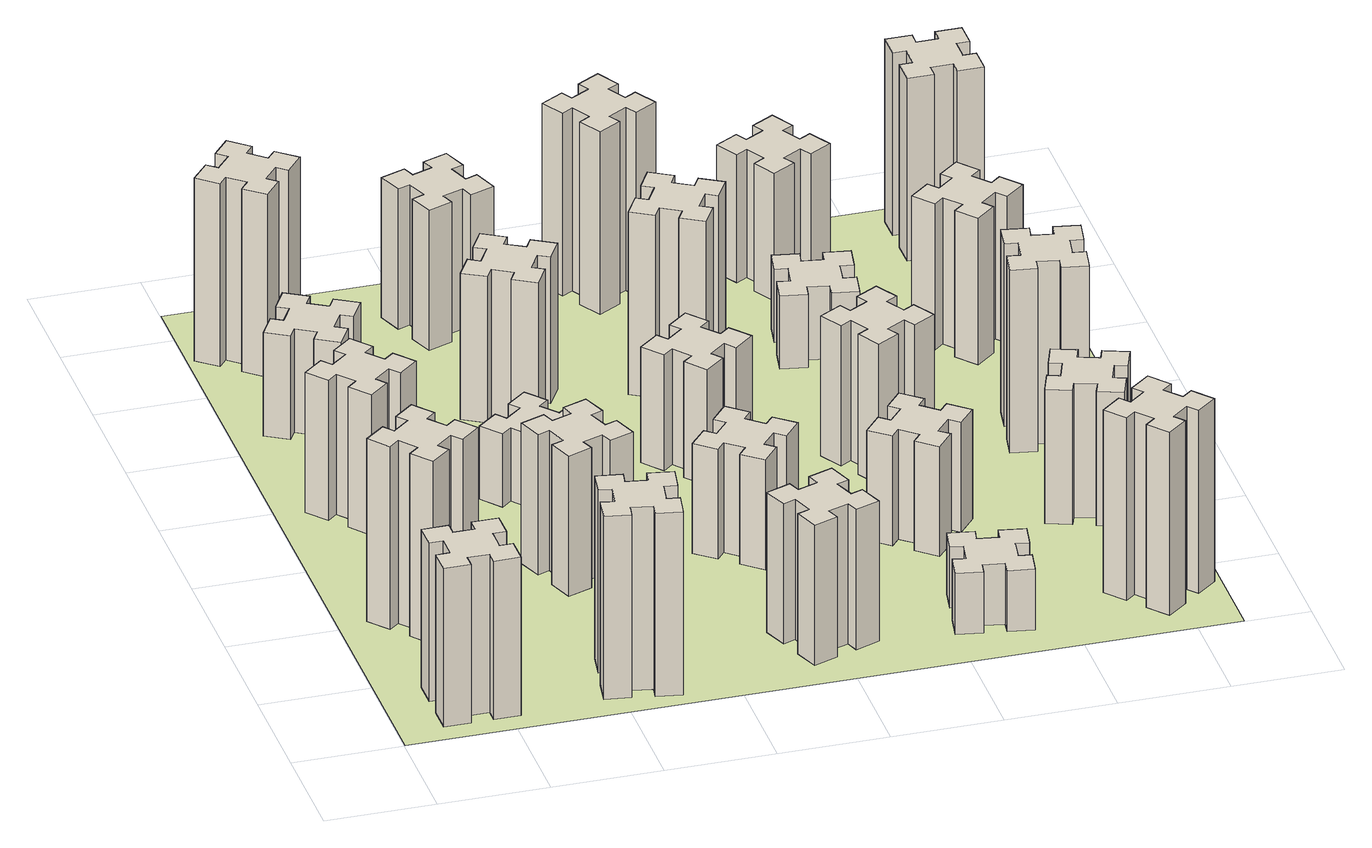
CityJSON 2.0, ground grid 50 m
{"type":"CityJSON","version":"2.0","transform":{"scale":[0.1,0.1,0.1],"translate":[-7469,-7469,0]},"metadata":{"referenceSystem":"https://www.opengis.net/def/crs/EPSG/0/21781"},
"CityObjects":{
"building1":{"type":"Building","attributes":{"class":"1000","function":"1000","usage":"1000","yearOfConstruction":2016,"roofType":"1000","measuredHeight":78,"storeysAboveGround":30,"storeysBelowGround":0},"geometry":[{"type":"Solid","lod":"1","boundaries":[[[[0,1,2,3,4,5,6,7,8,9,10,11,12,13,14,15,16,17,18,19]],[[17,16,20,21]],[[16,15,22,20]],[[15,14,23,22]],[[14,13,24,23]],[[13,12,25,24]],[[12,11,26,25]],[[11,10,27,26]],[[10,9,28,27]],[[9,8,29,28]],[[8,7,30,29]],[[7,6,31,30]],[[6,5,32,31]],[[5,4,33,32]],[[4,3,34,33]],[[3,2,35,34]],[[2,1,36,35]],[[1,0,37,36]],[[0,19,38,37]],[[19,18,39,38]],[[18,17,21,39]],[[24,25,26,27,28,29,30,31,32,33,34,35,36,37,38,39,21,20,22,23]]]]}]},
"building2":{"type":"Building","attributes":{"class":"1000","function":"1000","usage":"1000","yearOfConstruction":2016,"roofType":"1000","measuredHeight":90,"storeysAboveGround":30,"storeysBelowGround":0},"geometry":[{"type":"Solid","lod":"1","boundaries":[[[[40,41,42,43,44,45,46,47,48,49,50,51,52,53,54,55,56,57,58,59]],[[57,56,60,61]],[[56,55,62,60]],[[55,54,63,62]],[[54,53,64,63]],[[53,52,65,64]],[[52,51,66,65]],[[51,50,67,66]],[[50,49,68,67]],[[49,48,69,68]],[[48,47,70,69]],[[47,46,71,70]],[[46,45,72,71]],[[45,44,73,72]],[[44,43,74,73]],[[43,42,75,74]],[[42,41,76,75]],[[41,40,77,76]],[[40,59,78,77]],[[59,58,79,78]],[[58,57,61,79]],[[64,65,66,67,68,69,70,71,72,73,74,75,76,77,78,79,61,60,62,63]]]]}]},
"building3":{"type":"Building","attributes":{"class":"1000","function":"1000","usage":"1000","yearOfConstruction":2016,"roofType":"1000","measuredHeight":69,"storeysAboveGround":30,"storeysBelowGround":0},"geometry":[{"type":"Solid","lod":"1","boundaries":[[[[80,81,82,83,84,85,86,87,88,89,90,91,92,93,94,95,96,97,98,99]],[[97,96,100,101]],[[96,95,102,100]],[[95,94,103,102]],[[94,93,104,103]],[[93,92,105,104]],[[92,91,106,105]],[[91,90,107,106]],[[90,89,108,107]],[[89,88,109,108]],[[88,87,110,109]],[[87,86,111,110]],[[86,85,112,111]],[[85,84,113,112]],[[84,83,114,113]],[[83,82,115,114]],[[82,81,116,115]],[[81,80,117,116]],[[80,99,118,117]],[[99,98,119,118]],[[98,97,101,119]],[[104,105,106,107,108,109,110,111,112,113,114,115,116,117,118,119,101,100,102,103]]]]}]},
"building4":{"type":"Building","attributes":{"class":"1000","function":"1000","usage":"1000","yearOfConstruction":2016,"roofType":"1000","measuredHeight":51,"storeysAboveGround":30,"storeysBelowGround":0},"geometry":[{"type":"Solid","lod":"1","boundaries":[[[[120,121,122,123,124,125,126,127,128,129,130,131,132,133,134,135,136,137,138,139]],[[137,136,140,141]],[[136,135,142,140]],[[135,134,143,142]],[[134,133,144,143]],[[133,132,145,144]],[[132,131,146,145]],[[131,130,147,146]],[[130,129,148,147]],[[129,128,149,148]],[[128,127,150,149]],[[127,126,151,150]],[[126,125,152,151]],[[125,124,153,152]],[[124,123,154,153]],[[123,122,155,154]],[[122,121,156,155]],[[121,120,157,156]],[[120,139,158,157]],[[139,138,159,158]],[[138,137,141,159]],[[144,145,146,147,148,149,150,151,152,153,154,155,156,157,158,159,141,140,142,143]]]]}]},
"building5":{"type":"Building","attributes":{"class":"1000","function":"1000","usage":"1000","yearOfConstruction":2016,"roofType":"1000","measuredHeight":90,"storeysAboveGround":30,"storeysBelowGround":0},"geometry":[{"type":"Solid","lod":"1","boundaries":[[[[160,161,162,163,164,165,166,167,168,169,170,171,172,173,174,175,176,177,178,179]],[[177,176,180,181]],[[176,175,182,180]],[[175,174,183,182]],[[174,173,184,183]],[[173,172,185,184]],[[172,171,186,185]],[[171,170,187,186]],[[170,169,188,187]],[[169,168,189,188]],[[168,167,190,189]],[[167,166,191,190]],[[166,165,192,191]],[[165,164,193,192]],[[164,163,194,193]],[[163,162,195,194]],[[162,161,196,195]],[[161,160,197,196]],[[160,179,198,197]],[[179,178,199,198]],[[178,177,181,199]],[[184,185,186,187,188,189,190,191,192,193,194,195,196,197,198,199,181,180,182,183]]]]}]},
"building6":{"type":"Building","attributes":{"class":"1000","function":"1000","usage":"1000","yearOfConstruction":2016,"roofType":"1000","measuredHeight":90,"storeysAboveGround":30,"storeysBelowGround":0},"geometry":[{"type":"Solid","lod":"1","boundaries":[[[[200,201,202,203,204,205,206,207,208,209,210,211,212,213,214,215,216,217,218,219]],[[217,216,220,221]],[[216,215,222,220]],[[215,214,223,222]],[[214,213,224,223]],[[213,212,225,224]],[[212,211,226,225]],[[211,210,227,226]],[[210,209,228,227]],[[209,208,229,228]],[[208,207,230,229]],[[207,206,231,230]],[[206,205,232,231]],[[205,204,233,232]],[[204,203,234,233]],[[203,202,235,234]],[[202,201,236,235]],[[201,200,237,236]],[[200,219,238,237]],[[219,218,239,238]],[[218,217,221,239]],[[224,225,226,227,228,229,230,231,232,233,234,235,236,237,238,239,221,220,222,223]]]]}]},
"building7":{"type":"Building","attributes":{"class":"1000","function":"1000","usage":"1000","yearOfConstruction":2016,"roofType":"1000","measuredHeight":69,"storeysAboveGround":30,"storeysBelowGround":0},"geometry":[{"type":"Solid","lod":"1","boundaries":[[[[240,241,242,243,244,245,246,247,248,249,250,251,252,253,254,255,256,257,258,259]],[[257,256,260,261]],[[256,255,262,260]],[[255,254,263,262]],[[254,253,264,263]],[[253,252,265,264]],[[252,251,266,265]],[[251,250,267,266]],[[250,249,268,267]],[[249,248,269,268]],[[248,247,270,269]],[[247,246,271,270]],[[246,245,272,271]],[[245,244,273,272]],[[244,243,274,273]],[[243,242,275,274]],[[242,241,276,275]],[[241,240,277,276]],[[240,259,278,277]],[[259,258,279,278]],[[258,257,261,279]],[[264,265,266,267,268,269,270,271,272,273,274,275,276,277,278,279,261,260,262,263]]]]}]},
"building8":{"type":"Building","attributes":{"class":"1000","function":"1000","usage":"1000","yearOfConstruction":2016,"roofType":"1000","measuredHeight":36,"storeysAboveGround":30,"storeysBelowGround":0},"geometry":[{"type":"Solid","lod":"1","boundaries":[[[[280,281,282,283,284,285,286,287,288,289,290,291,292,293,294,295,296,297,298,299]],[[297,296,300,301]],[[296,295,302,300]],[[295,294,303,302]],[[294,293,304,303]],[[293,292,305,304]],[[292,291,306,305]],[[291,290,307,306]],[[290,289,308,307]],[[289,288,309,308]],[[288,287,310,309]],[[287,286,311,310]],[[286,285,312,311]],[[285,284,313,312]],[[284,283,314,313]],[[283,282,315,314]],[[282,281,316,315]],[[281,280,317,316]],[[280,299,318,317]],[[299,298,319,318]],[[298,297,301,319]],[[304,305,306,307,308,309,310,311,312,313,314,315,316,317,318,319,301,300,302,303]]]]}]},
"building9":{"type":"Building","attributes":{"class":"1000","function":"1000","usage":"1000","yearOfConstruction":2016,"roofType":"1000","measuredHeight":72,"storeysAboveGround":30,"storeysBelowGround":0},"geometry":[{"type":"Solid","lod":"1","boundaries":[[[[320,321,322,323,324,325,326,327,328,329,330,331,332,333,334,335,336,337,338,339]],[[337,336,340,341]],[[336,335,342,340]],[[335,334,343,342]],[[334,333,344,343]],[[333,332,345,344]],[[332,331,346,345]],[[331,330,347,346]],[[330,329,348,347]],[[329,328,349,348]],[[328,327,350,349]],[[327,326,351,350]],[[326,325,352,351]],[[325,324,353,352]],[[324,323,354,353]],[[323,322,355,354]],[[322,321,356,355]],[[321,320,357,356]],[[320,339,358,357]],[[339,338,359,358]],[[338,337,341,359]],[[344,345,346,347,348,349,350,351,352,353,354,355,356,357,358,359,341,340,342,343]]]]}]},
"building10":{"type":"Building","attributes":{"class":"1000","function":"1000","usage":"1000","yearOfConstruction":2016,"roofType":"1000","measuredHeight":69,"storeysAboveGround":30,"storeysBelowGround":0},"geometry":[{"type":"Solid","lod":"1","boundaries":[[[[360,361,362,363,364,365,366,367,368,369,370,371,372,373,374,375,376,377,378,379]],[[377,376,380,381]],[[376,375,382,380]],[[375,374,383,382]],[[374,373,384,383]],[[373,372,385,384]],[[372,371,386,385]],[[371,370,387,386]],[[370,369,388,387]],[[369,368,389,388]],[[368,367,390,389]],[[367,366,391,390]],[[366,365,392,391]],[[365,364,393,392]],[[364,363,394,393]],[[363,362,395,394]],[[362,361,396,395]],[[361,360,397,396]],[[360,379,398,397]],[[379,378,399,398]],[[378,377,381,399]],[[384,385,386,387,388,389,390,391,392,393,394,395,396,397,398,399,381,380,382,383]]]]}]},
"building11":{"type":"Building","attributes":{"class":"1000","function":"1000","usage":"1000","yearOfConstruction":2016,"roofType":"1000","measuredHeight":69,"storeysAboveGround":30,"storeysBelowGround":0},"geometry":[{"type":"Solid","lod":"1","boundaries":[[[[400,401,402,403,404,405,406,407,408,409,410,411,412,413,414,415,416,417,418,419]],[[417,416,420,421]],[[416,415,422,420]],[[415,414,423,422]],[[414,413,424,423]],[[413,412,425,424]],[[412,411,426,425]],[[411,410,427,426]],[[410,409,428,427]],[[409,408,429,428]],[[408,407,430,429]],[[407,406,431,430]],[[406,405,432,431]],[[405,404,433,432]],[[404,403,434,433]],[[403,402,435,434]],[[402,401,436,435]],[[401,400,437,436]],[[400,419,438,437]],[[419,418,439,438]],[[418,417,421,439]],[[424,425,426,427,428,429,430,431,432,433,434,435,436,437,438,439,421,420,422,423]]]]}]},
"building12":{"type":"Building","attributes":{"class":"1000","function":"1000","usage":"1000","yearOfConstruction":2016,"roofType":"1000","measuredHeight":54,"storeysAboveGround":30,"storeysBelowGround":0},"geometry":[{"type":"Solid","lod":"1","boundaries":[[[[440,441,442,443,444,445,446,447,448,449,450,451,452,453,454,455,456,457,458,459]],[[457,456,460,461]],[[456,455,462,460]],[[455,454,463,462]],[[454,453,464,463]],[[453,452,465,464]],[[452,451,466,465]],[[451,450,467,466]],[[450,449,468,467]],[[449,448,469,468]],[[448,447,470,469]],[[447,446,471,470]],[[446,445,472,471]],[[445,444,473,472]],[[444,443,474,473]],[[443,442,475,474]],[[442,441,476,475]],[[441,440,477,476]],[[440,459,478,477]],[[459,458,479,478]],[[458,457,461,479]],[[464,465,466,467,468,469,470,471,472,473,474,475,476,477,478,479,461,460,462,463]]]]}]},
"building13":{"type":"Building","attributes":{"class":"1000","function":"1000","usage":"1000","yearOfConstruction":2016,"roofType":"1000","measuredHeight":57,"storeysAboveGround":30,"storeysBelowGround":0},"geometry":[{"type":"Solid","lod":"1","boundaries":[[[[480,481,482,483,484,485,486,487,488,489,490,491,492,493,494,495,496,497,498,499]],[[497,496,500,501]],[[496,495,502,500]],[[495,494,503,502]],[[494,493,504,503]],[[493,492,505,504]],[[492,491,506,505]],[[491,490,507,506]],[[490,489,508,507]],[[489,488,509,508]],[[488,487,510,509]],[[487,486,511,510]],[[486,485,512,511]],[[485,484,513,512]],[[484,483,514,513]],[[483,482,515,514]],[[482,481,516,515]],[[481,480,517,516]],[[480,499,518,517]],[[499,498,519,518]],[[498,497,501,519]],[[504,505,506,507,508,509,510,511,512,513,514,515,516,517,518,519,501,500,502,503]]]]}]},
"building14":{"type":"Building","attributes":{"class":"1000","function":"1000","usage":"1000","yearOfConstruction":2016,"roofType":"1000","measuredHeight":90,"storeysAboveGround":30,"storeysBelowGround":0},"geometry":[{"type":"Solid","lod":"1","boundaries":[[[[520,521,522,523,524,525,526,527,528,529,530,531,532,533,534,535,536,537,538,539]],[[537,536,540,541]],[[536,535,542,540]],[[535,534,543,542]],[[534,533,544,543]],[[533,532,545,544]],[[532,531,546,545]],[[531,530,547,546]],[[530,529,548,547]],[[529,528,549,548]],[[528,527,550,549]],[[527,526,551,550]],[[526,525,552,551]],[[525,524,553,552]],[[524,523,554,553]],[[523,522,555,554]],[[522,521,556,555]],[[521,520,557,556]],[[520,539,558,557]],[[539,538,559,558]],[[538,537,541,559]],[[544,545,546,547,548,549,550,551,552,553,554,555,556,557,558,559,541,540,542,543]]]]}]},
"building15":{"type":"Building","attributes":{"class":"1000","function":"1000","usage":"1000","yearOfConstruction":2016,"roofType":"1000","measuredHeight":30,"storeysAboveGround":30,"storeysBelowGround":0},"geometry":[{"type":"Solid","lod":"1","boundaries":[[[[560,561,562,563,564,565,566,567,568,569,570,571,572,573,574,575,576,577,578,579]],[[577,576,580,581]],[[576,575,582,580]],[[575,574,583,582]],[[574,573,584,583]],[[573,572,585,584]],[[572,571,586,585]],[[571,570,587,586]],[[570,569,588,587]],[[569,568,589,588]],[[568,567,590,589]],[[567,566,591,590]],[[566,565,592,591]],[[565,564,593,592]],[[564,563,594,593]],[[563,562,595,594]],[[562,561,596,595]],[[561,560,597,596]],[[560,579,598,597]],[[579,578,599,598]],[[578,577,581,599]],[[584,585,586,587,588,589,590,591,592,593,594,595,596,597,598,599,581,580,582,583]]]]}]},
"building16":{"type":"Building","attributes":{"class":"1000","function":"1000","usage":"1000","yearOfConstruction":2016,"roofType":"1000","measuredHeight":90,"storeysAboveGround":30,"storeysBelowGround":0},"geometry":[{"type":"Solid","lod":"1","boundaries":[[[[600,601,602,603,604,605,606,607,608,609,610,611,612,613,614,615,616,617,618,619]],[[617,616,620,621]],[[616,615,622,620]],[[615,614,623,622]],[[614,613,624,623]],[[613,612,625,624]],[[612,611,626,625]],[[611,610,627,626]],[[610,609,628,627]],[[609,608,629,628]],[[608,607,630,629]],[[607,606,631,630]],[[606,605,632,631]],[[605,604,633,632]],[[604,603,634,633]],[[603,602,635,634]],[[602,601,636,635]],[[601,600,637,636]],[[600,619,638,637]],[[619,618,639,638]],[[618,617,621,639]],[[624,625,626,627,628,629,630,631,632,633,634,635,636,637,638,639,621,620,622,623]]]]}]},
"building17":{"type":"Building","attributes":{"class":"1000","function":"1000","usage":"1000","yearOfConstruction":2016,"roofType":"1000","measuredHeight":54,"storeysAboveGround":30,"storeysBelowGround":0},"geometry":[{"type":"Solid","lod":"1","boundaries":[[[[640,641,642,643,644,645,646,647,648,649,650,651,652,653,654,655,656,657,658,659]],[[657,656,660,661]],[[656,655,662,660]],[[655,654,663,662]],[[654,653,664,663]],[[653,652,665,664]],[[652,651,666,665]],[[651,650,667,666]],[[650,649,668,667]],[[649,648,669,668]],[[648,647,670,669]],[[647,646,671,670]],[[646,645,672,671]],[[645,644,673,672]],[[644,643,674,673]],[[643,642,675,674]],[[642,641,676,675]],[[641,640,677,676]],[[640,659,678,677]],[[659,658,679,678]],[[658,657,661,679]],[[664,665,666,667,668,669,670,671,672,673,674,675,676,677,678,679,661,660,662,663]]]]}]},
"building18":{"type":"Building","attributes":{"class":"1000","function":"1000","usage":"1000","yearOfConstruction":2016,"roofType":"1000","measuredHeight":69,"storeysAboveGround":30,"storeysBelowGround":0},"geometry":[{"type":"Solid","lod":"1","boundaries":[[[[680,681,682,683,684,685,686,687,688,689,690,691,692,693,694,695,696,697,698,699]],[[697,696,700,701]],[[696,695,702,700]],[[695,694,703,702]],[[694,693,704,703]],[[693,692,705,704]],[[692,691,706,705]],[[691,690,707,706]],[[690,689,708,707]],[[689,688,709,708]],[[688,687,710,709]],[[687,686,711,710]],[[686,685,712,711]],[[685,684,713,712]],[[684,683,714,713]],[[683,682,715,714]],[[682,681,716,715]],[[681,680,717,716]],[[680,699,718,717]],[[699,698,719,718]],[[698,697,701,719]],[[704,705,706,707,708,709,710,711,712,713,714,715,716,717,718,719,701,700,702,703]]]]}]},
"building19":{"type":"Building","attributes":{"class":"1000","function":"1000","usage":"1000","yearOfConstruction":2016,"roofType":"1000","measuredHeight":36,"storeysAboveGround":30,"storeysBelowGround":0},"geometry":[{"type":"Solid","lod":"1","boundaries":[[[[720,721,722,723,724,725,726,727,728,729,730,731,732,733,734,735,736,737,738,739]],[[737,736,740,741]],[[736,735,742,740]],[[735,734,743,742]],[[734,733,744,743]],[[733,732,745,744]],[[732,731,746,745]],[[731,730,747,746]],[[730,729,748,747]],[[729,728,749,748]],[[728,727,750,749]],[[727,726,751,750]],[[726,725,752,751]],[[725,724,753,752]],[[724,723,754,753]],[[723,722,755,754]],[[722,721,756,755]],[[721,720,757,756]],[[720,739,758,757]],[[739,738,759,758]],[[738,737,741,759]],[[744,745,746,747,748,749,750,751,752,753,754,755,756,757,758,759,741,740,742,743]]]]}]},
"building20":{"type":"Building","attributes":{"class":"1000","function":"1000","usage":"1000","yearOfConstruction":2016,"roofType":"1000","measuredHeight":90,"storeysAboveGround":30,"storeysBelowGround":0},"geometry":[{"type":"Solid","lod":"1","boundaries":[[[[760,761,762,763,764,765,766,767,768,769,770,771,772,773,774,775,776,777,778,779]],[[777,776,780,781]],[[776,775,782,780]],[[775,774,783,782]],[[774,773,784,783]],[[773,772,785,784]],[[772,771,786,785]],[[771,770,787,786]],[[770,769,788,787]],[[769,768,789,788]],[[768,767,790,789]],[[767,766,791,790]],[[766,765,792,791]],[[765,764,793,792]],[[764,763,794,793]],[[763,762,795,794]],[[762,761,796,795]],[[761,760,797,796]],[[760,779,798,797]],[[779,778,799,798]],[[778,777,781,799]],[[784,785,786,787,788,789,790,791,792,793,794,795,796,797,798,799,781,780,782,783]]]]}]},
"building21":{"type":"Building","attributes":{"class":"1000","function":"1000","usage":"1000","yearOfConstruction":2016,"roofType":"1000","measuredHeight":63,"storeysAboveGround":30,"storeysBelowGround":0},"geometry":[{"type":"Solid","lod":"1","boundaries":[[[[800,801,802,803,804,805,806,807,808,809,810,811,812,813,814,815,816,817,818,819]],[[817,816,820,821]],[[816,815,822,820]],[[815,814,823,822]],[[814,813,824,823]],[[813,812,825,824]],[[812,811,826,825]],[[811,810,827,826]],[[810,809,828,827]],[[809,808,829,828]],[[808,807,830,829]],[[807,806,831,830]],[[806,805,832,831]],[[805,804,833,832]],[[804,803,834,833]],[[803,802,835,834]],[[802,801,836,835]],[[801,800,837,836]],[[800,819,838,837]],[[819,818,839,838]],[[818,817,821,839]],[[824,825,826,827,828,829,830,831,832,833,834,835,836,837,838,839,821,820,822,823]]]]}]},
"building22":{"type":"Building","attributes":{"class":"1000","function":"1000","usage":"1000","yearOfConstruction":2016,"roofType":"1000","measuredHeight":66,"storeysAboveGround":30,"storeysBelowGround":0},"geometry":[{"type":"Solid","lod":"1","boundaries":[[[[840,841,842,843,844,845,846,847,848,849,850,851,852,853,854,855,856,857,858,859]],[[857,856,860,861]],[[856,855,862,860]],[[855,854,863,862]],[[854,853,864,863]],[[853,852,865,864]],[[852,851,866,865]],[[851,850,867,866]],[[850,849,868,867]],[[849,848,869,868]],[[848,847,870,869]],[[847,846,871,870]],[[846,845,872,871]],[[845,844,873,872]],[[844,843,874,873]],[[843,842,875,874]],[[842,841,876,875]],[[841,840,877,876]],[[840,859,878,877]],[[859,858,879,878]],[[858,857,861,879]],[[864,865,866,867,868,869,870,871,872,873,874,875,876,877,878,879,861,860,862,863]]]]}]},
"building23":{"type":"Building","attributes":{"class":"1000","function":"1000","usage":"1000","yearOfConstruction":2016,"roofType":"1000","measuredHeight":90,"storeysAboveGround":30,"storeysBelowGround":0},"geometry":[{"type":"Solid","lod":"1","boundaries":[[[[880,881,882,883,884,885,886,887,888,889,890,891,892,893,894,895,896,897,898,899]],[[897,896,900,901]],[[896,895,902,900]],[[895,894,903,902]],[[894,893,904,903]],[[893,892,905,904]],[[892,891,906,905]],[[891,890,907,906]],[[890,889,908,907]],[[889,888,909,908]],[[888,887,910,909]],[[887,886,911,910]],[[886,885,912,911]],[[885,884,913,912]],[[884,883,914,913]],[[883,882,915,914]],[[882,881,916,915]],[[881,880,917,916]],[[880,899,918,917]],[[899,898,919,918]],[[898,897,901,919]],[[904,905,906,907,908,909,910,911,912,913,914,915,916,917,918,919,901,900,902,903]]]]}]},
"building24":{"type":"Building","attributes":{"class":"1000","function":"1000","usage":"1000","yearOfConstruction":2016,"roofType":"1000","measuredHeight":72,"storeysAboveGround":30,"storeysBelowGround":0},"geometry":[{"type":"Solid","lod":"1","boundaries":[[[[920,921,922,923,924,925,926,927,928,929,930,931,932,933,934,935,936,937,938,939]],[[937,936,940,941]],[[936,935,942,940]],[[935,934,943,942]],[[934,933,944,943]],[[933,932,945,944]],[[932,931,946,945]],[[931,930,947,946]],[[930,929,948,947]],[[929,928,949,948]],[[928,927,950,949]],[[927,926,951,950]],[[926,925,952,951]],[[925,924,953,952]],[[924,923,954,953]],[[923,922,955,954]],[[922,921,956,955]],[[921,920,957,956]],[[920,939,958,957]],[[939,938,959,958]],[[938,937,941,959]],[[944,945,946,947,948,949,950,951,952,953,954,955,956,957,958,959,941,940,942,943]]]]}]},
"building25":{"type":"Building","attributes":{"class":"1000","function":"1000","usage":"1000","yearOfConstruction":2016,"roofType":"1000","measuredHeight":90,"storeysAboveGround":30,"storeysBelowGround":0},"geometry":[{"type":"Solid","lod":"1","boundaries":[[[[960,961,962,963,964,965,966,967,968,969,970,971,972,973,974,975,976,977,978,979]],[[977,976,980,981]],[[976,975,982,980]],[[975,974,983,982]],[[974,973,984,983]],[[973,972,985,984]],[[972,971,986,985]],[[971,970,987,986]],[[970,969,988,987]],[[969,968,989,988]],[[968,967,990,989]],[[967,966,991,990]],[[966,965,992,991]],[[965,964,993,992]],[[964,963,994,993]],[[963,962,995,994]],[[962,961,996,995]],[[961,960,997,996]],[[960,979,998,997]],[[979,978,999,998]],[[978,977,981,999]],[[984,985,986,987,988,989,990,991,992,993,994,995,996,997,998,999,981,980,982,983]]]]}]},
"landuse1":{"type":"LandUse","attributes":{"name":"plot1","function":"1010"},"geometry":[{"type":"MultiSurface","lod":"1","boundaries":[[[1000,1001,1002,1003]]]}]}
},
"vertices":[
[265,325,0],[265,225,0],[205,225,0],[205,105,0],[325,105,0],[325,165,0],[425,165,0],[425,105,0],[545,105,0],[545,225,0],[485,225,0],[485,325,0],[545,325,0],[545,445,0],[425,445,0],[425,385,0],[325,385,0],[325,445,0],[205,445,0],[205,325,0],[325,385,780],[325,445,780],[425,385,780],[425,445,780],[545,445,780],[545,325,780],[485,325,780],[485,225,780],[545,225,780],[545,105,780],[425,105,780],[425,165,780],[325,165,780],[325,105,780],[205,105,780],[205,225,780],[265,225,780],[265,325,780],[205,325,780],[205,445,780],
[492,1048,0],[427,1124,0],[473,1163,0],[396,1255,0],[304,1178,0],[343,1132,0],[266,1067,0],[228,1113,0],[136,1036,0],[213,944,0],[259,983,0],[323,906,0],[277,868,0],[354,776,0],[446,853,0],[408,899,0],[484,963,0],[523,917,0],[615,994,0],[538,1086,0],[484,963,900],[523,917,900],[408,899,900],[446,853,900],[354,776,900],[277,868,900],[323,906,900],[259,983,900],[213,944,900],[136,1036,900],[228,1113,900],[266,1067,900],[343,1132,900],[304,1178,900],[396,1255,900],[473,1163,900],[427,1124,900],[492,1048,900],[538,1086,900],[615,994,900],
[492,1988,0],[427,2064,0],[473,2103,0],[396,2195,0],[304,2118,0],[343,2072,0],[266,2007,0],[228,2053,0],[136,1976,0],[213,1884,0],[259,1923,0],[323,1846,0],[277,1808,0],[354,1716,0],[446,1793,0],[408,1839,0],[484,1903,0],[523,1857,0],[615,1934,0],[538,2026,0],[484,1903,690],[523,1857,690],[408,1839,690],[446,1793,690],[354,1716,690],[277,1808,690],[323,1846,690],[259,1923,690],[213,1884,690],[136,1976,690],[228,2053,690],[266,2007,690],[343,2072,690],[304,2118,690],[396,2195,690],[473,2103,690],[427,2064,690],[492,1988,690],[538,2026,690],[615,1934,690],
[446,2597,0],[496,2684,0],[548,2654,0],[608,2758,0],[504,2818,0],[474,2766,0],[387,2816,0],[417,2868,0],[313,2928,0],[253,2824,0],[305,2794,0],[255,2707,0],[203,2737,0],[143,2633,0],[247,2573,0],[277,2625,0],[364,2575,0],[334,2523,0],[438,2463,0],[498,2567,0],[364,2575,510],[334,2523,510],[277,2625,510],[247,2573,510],[143,2633,510],[203,2737,510],[255,2707,510],[305,2794,510],[253,2824,510],[313,2928,510],[417,2868,510],[387,2816,510],[474,2766,510],[504,2818,510],[608,2758,510],[548,2654,510],[496,2684,510],[446,2597,510],[498,2567,510],[438,2463,510],
[1016,344,0],[998,245,0],[939,256,0],[918,137,0],[1037,117,0],[1047,176,0],[1145,158,0],[1135,99,0],[1253,78,0],[1274,197,0],[1215,207,0],[1232,305,0],[1291,295,0],[1312,413,0],[1194,434,0],[1184,375,0],[1085,392,0],[1096,451,0],[977,472,0],[957,354,0],[1085,392,900],[1096,451,900],[1184,375,900],[1194,434,900],[1312,413,900],[1291,295,900],[1232,305,900],[1215,207,900],[1274,197,900],[1253,78,900],[1135,99,900],[1145,158,900],[1047,176,900],[1037,117,900],[918,137,900],[939,256,900],[998,245,900],[1016,344,900],[957,354,900],[977,472,900],
[384,3387,0],[308,3452,0],[346,3498,0],[254,3575,0],[177,3483,0],[223,3444,0],[159,3368,0],[113,3406,0],[36,3314,0],[128,3237,0],[166,3283,0],[243,3219,0],[204,3173,0],[296,3096,0],[373,3188,0],[327,3226,0],[392,3303,0],[438,3264,0],[515,3356,0],[423,3433,0],[392,3303,900],[438,3264,900],[327,3226,900],[373,3188,900],[296,3096,900],[204,3173,900],[243,3219,900],[166,3283,900],[128,3237,900],[36,3314,900],[113,3406,900],[159,3368,900],[223,3444,900],[177,3483,900],[254,3575,900],[346,3498,900],[308,3452,900],[384,3387,900],[423,3433,900],[515,3356,900],
[1236,1206,0],[1202,1300,0],[1258,1320,0],[1217,1433,0],[1104,1392,0],[1125,1336,0],[1031,1302,0],[1010,1358,0],[897,1317,0],[939,1204,0],[995,1225,0],[1029,1131,0],[973,1110,0],[1014,997,0],[1127,1039,0],[1106,1095,0],[1200,1129,0],[1220,1073,0],[1333,1114,0],[1292,1227,0],[1200,1129,690],[1220,1073,690],[1106,1095,690],[1127,1039,690],[1014,997,690],[973,1110,690],[1029,1131,690],[995,1225,690],[939,1204,690],[897,1317,690],[1010,1358,690],[1031,1302,690],[1125,1336,690],[1104,1392,690],[1217,1433,690],[1258,1320,690],[1202,1300,690],[1236,1206,690],[1292,1227,690],[1333,1114,690],
[1083,1972,0],[1006,1907,0],[968,1953,0],[876,1876,0],[953,1784,0],[999,1823,0],[1063,1746,0],[1017,1708,0],[1094,1616,0],[1186,1693,0],[1148,1739,0],[1224,1803,0],[1263,1757,0],[1355,1834,0],[1278,1926,0],[1232,1888,0],[1167,1964,0],[1213,2003,0],[1136,2095,0],[1044,2018,0],[1167,1964,360],[1213,2003,360],[1232,1888,360],[1278,1926,360],[1355,1834,360],[1263,1757,360],[1224,1803,360],[1148,1739,360],[1186,1693,360],[1094,1616,360],[1017,1708,360],[1063,1746,360],[999,1823,360],[953,1784,360],[876,1876,360],[968,1953,360],[1006,1907,360],[1083,1972,360],[1044,2018,360],[1136,2095,360],
[1314,2666,0],[1227,2716,0],[1257,2768,0],[1153,2828,0],[1093,2724,0],[1145,2694,0],[1095,2607,0],[1043,2637,0],[983,2533,0],[1087,2473,0],[1117,2525,0],[1204,2475,0],[1174,2423,0],[1278,2363,0],[1338,2467,0],[1286,2497,0],[1336,2584,0],[1388,2554,0],[1448,2658,0],[1344,2718,0],[1336,2584,720],[1388,2554,720],[1286,2497,720],[1338,2467,720],[1278,2363,720],[1174,2423,720],[1204,2475,720],[1117,2525,720],[1087,2473,720],[983,2533,720],[1043,2637,720],[1095,2607,720],[1145,2694,720],[1093,2724,720],[1153,2828,720],[1257,2768,720],[1227,2716,720],[1314,2666,720],[1344,2718,720],[1448,2658,720],
[1835,385,0],[1869,291,0],[1813,270,0],[1854,157,0],[1967,199,0],[1946,255,0],[2040,289,0],[2060,233,0],[2173,274,0],[2132,387,0],[2076,366,0],[2042,460,0],[2098,480,0],[2057,593,0],[1944,552,0],[1965,496,0],[1871,462,0],[1850,518,0],[1737,477,0],[1779,364,0],[1871,462,690],[1850,518,690],[1965,496,690],[1944,552,690],[2057,593,690],[2098,480,690],[2042,460,690],[2076,366,690],[2132,387,690],[2173,274,690],[2060,233,690],[2040,289,690],[1946,255,690],[1967,199,690],[1854,157,690],[1813,270,690],[1869,291,690],[1835,385,690],[1779,364,690],[1737,477,690],
[1125,3456,0],[1031,3422,0],[1010,3478,0],[897,3437,0],[939,3324,0],[995,3345,0],[1029,3251,0],[973,3230,0],[1014,3117,0],[1127,3159,0],[1106,3215,0],[1200,3249,0],[1220,3193,0],[1333,3234,0],[1292,3347,0],[1236,3326,0],[1202,3420,0],[1258,3440,0],[1217,3553,0],[1104,3512,0],[1202,3420,690],[1258,3440,690],[1236,3326,690],[1292,3347,690],[1333,3234,690],[1220,3193,690],[1200,3249,690],[1106,3215,690],[1127,3159,690],[1014,3117,690],[973,3230,690],[1029,3251,690],[995,3345,690],[939,3324,690],[897,3437,690],[1010,3478,690],[1031,3422,690],[1125,3456,690],[1104,3512,690],[1217,3553,690],
[1746,1163,0],[1823,1099,0],[1784,1053,0],[1876,976,0],[1953,1068,0],[1907,1106,0],[1972,1183,0],[2018,1144,0],[2095,1236,0],[2003,1313,0],[1964,1267,0],[1888,1332,0],[1926,1378,0],[1834,1455,0],[1757,1363,0],[1803,1324,0],[1739,1248,0],[1693,1286,0],[1616,1194,0],[1708,1117,0],[1739,1248,540],[1693,1286,540],[1803,1324,540],[1757,1363,540],[1834,1455,540],[1926,1378,540],[1888,1332,540],[1964,1267,540],[2003,1313,540],[2095,1236,540],[2018,1144,540],[1972,1183,540],[1907,1106,540],[1953,1068,540],[1876,976,540],[1784,1053,540],[1823,1099,540],[1746,1163,540],[1708,1117,540],[1616,1194,540],
[1972,1988,0],[1907,2064,0],[1953,2103,0],[1876,2195,0],[1784,2118,0],[1823,2072,0],[1746,2007,0],[1708,2053,0],[1616,1976,0],[1693,1884,0],[1739,1923,0],[1803,1846,0],[1757,1808,0],[1834,1716,0],[1926,1793,0],[1888,1839,0],[1964,1903,0],[2003,1857,0],[2095,1934,0],[2018,2026,0],[1964,1903,570],[2003,1857,570],[1888,1839,570],[1926,1793,570],[1834,1716,570],[1757,1808,570],[1803,1846,570],[1739,1923,570],[1693,1884,570],[1616,1976,570],[1708,2053,570],[1746,2007,570],[1823,2072,570],[1784,2118,570],[1876,2195,570],[1953,2103,570],[1907,2064,570],[1972,1988,570],[2018,2026,570],[2095,1934,570],
[2026,2497,0],[2076,2584,0],[2128,2554,0],[2188,2658,0],[2084,2718,0],[2054,2666,0],[1967,2716,0],[1997,2768,0],[1893,2828,0],[1833,2724,0],[1885,2694,0],[1835,2607,0],[1783,2637,0],[1723,2533,0],[1827,2473,0],[1857,2525,0],[1944,2475,0],[1914,2423,0],[2018,2363,0],[2078,2467,0],[1944,2475,900],[1914,2423,900],[1857,2525,900],[1827,2473,900],[1723,2533,900],[1783,2637,900],[1835,2607,900],[1885,2694,900],[1833,2724,900],[1893,2828,900],[1997,2768,900],[1967,2716,900],[2054,2666,900],[2084,2718,900],[2188,2658,900],[2128,2554,900],[2076,2584,900],[2026,2497,900],[2078,2467,900],[2018,2363,900],
[2596,444,0],[2578,345,0],[2519,356,0],[2498,237,0],[2617,217,0],[2627,276,0],[2725,258,0],[2715,199,0],[2833,178,0],[2854,297,0],[2795,307,0],[2812,405,0],[2871,395,0],[2892,513,0],[2774,534,0],[2764,475,0],[2665,492,0],[2676,551,0],[2557,572,0],[2537,454,0],[2665,492,300],[2676,551,300],[2764,475,300],[2774,534,300],[2892,513,300],[2871,395,300],[2812,405,300],[2795,307,300],[2854,297,300],[2833,178,300],[2715,199,300],[2725,258,300],[2627,276,300],[2617,217,300],[2498,237,300],[2519,356,300],[2578,345,300],[2596,444,300],[2537,454,300],[2557,572,300],
[1844,3556,0],[1757,3506,0],[1727,3558,0],[1623,3498,0],[1683,3394,0],[1735,3424,0],[1785,3337,0],[1733,3307,0],[1793,3203,0],[1897,3263,0],[1867,3315,0],[1954,3365,0],[1984,3313,0],[2088,3373,0],[2028,3477,0],[1976,3447,0],[1926,3534,0],[1978,3564,0],[1918,3668,0],[1814,3608,0],[1926,3534,900],[1978,3564,900],[1976,3447,900],[2028,3477,900],[2088,3373,900],[1984,3313,900],[1954,3365,900],[1867,3315,900],[1897,3263,900],[1793,3203,900],[1733,3307,900],[1785,3337,900],[1735,3424,900],[1683,3394,900],[1623,3498,900],[1727,3558,900],[1757,3506,900],[1844,3556,900],[1814,3608,900],[1918,3668,900],
[2647,1006,0],[2712,1083,0],[2758,1044,0],[2835,1136,0],[2743,1213,0],[2704,1167,0],[2628,1232,0],[2666,1278,0],[2574,1355,0],[2497,1263,0],[2543,1224,0],[2479,1148,0],[2433,1186,0],[2356,1094,0],[2448,1017,0],[2486,1063,0],[2563,999,0],[2524,953,0],[2616,876,0],[2693,968,0],[2563,999,540],[2524,953,540],[2486,1063,540],[2448,1017,540],[2356,1094,540],[2433,1186,540],[2479,1148,540],[2543,1224,540],[2497,1263,540],[2574,1355,540],[2666,1278,540],[2628,1232,540],[2704,1167,540],[2743,1213,540],[2835,1136,540],[2758,1044,540],[2712,1083,540],[2647,1006,540],[2693,968,540],[2616,876,540],
[2475,1744,0],[2525,1657,0],[2473,1627,0],[2533,1523,0],[2637,1583,0],[2607,1635,0],[2694,1685,0],[2724,1633,0],[2828,1693,0],[2768,1797,0],[2716,1767,0],[2666,1854,0],[2718,1884,0],[2658,1988,0],[2554,1928,0],[2584,1876,0],[2497,1826,0],[2467,1878,0],[2363,1818,0],[2423,1714,0],[2497,1826,690],[2467,1878,690],[2584,1876,690],[2554,1928,690],[2658,1988,690],[2718,1884,690],[2666,1854,690],[2716,1767,690],[2768,1797,690],[2828,1693,690],[2724,1633,690],[2694,1685,690],[2607,1635,690],[2637,1583,690],[2533,1523,690],[2473,1627,690],[2525,1657,690],[2475,1744,690],[2423,1714,690],[2363,1818,690],
[2664,2795,0],[2565,2812,0],[2576,2871,0],[2457,2892,0],[2437,2774,0],[2496,2764,0],[2478,2665,0],[2419,2676,0],[2398,2557,0],[2517,2537,0],[2527,2596,0],[2625,2578,0],[2615,2519,0],[2733,2498,0],[2754,2617,0],[2695,2627,0],[2712,2725,0],[2771,2715,0],[2792,2833,0],[2674,2854,0],[2712,2725,360],[2771,2715,360],[2695,2627,360],[2754,2617,360],[2733,2498,360],[2615,2519,360],[2625,2578,360],[2527,2596,360],[2517,2537,360],[2398,2557,360],[2419,2676,360],[2478,2665,360],[2496,2764,360],[2437,2774,360],[2457,2892,360],[2576,2871,360],[2565,2812,360],[2664,2795,360],[2674,2854,360],[2792,2833,360],
[3468,259,0],[3544,323,0],[3583,277,0],[3675,354,0],[3598,446,0],[3552,408,0],[3487,484,0],[3533,523,0],[3456,615,0],[3364,538,0],[3403,492,0],[3326,427,0],[3288,473,0],[3196,396,0],[3273,304,0],[3319,343,0],[3383,266,0],[3337,228,0],[3414,136,0],[3506,213,0],[3383,266,900],[3337,228,900],[3319,343,900],[3273,304,900],[3196,396,900],[3288,473,900],[3326,427,900],[3403,492,900],[3364,538,900],[3456,615,900],[3533,523,900],[3487,484,900],[3552,408,900],[3598,446,900],[3675,354,900],[3583,277,900],[3544,323,900],[3468,259,900],[3506,213,900],[3414,136,900],
[2716,3347,0],[2666,3434,0],[2718,3464,0],[2658,3568,0],[2554,3508,0],[2584,3456,0],[2497,3406,0],[2467,3458,0],[2363,3398,0],[2423,3294,0],[2475,3324,0],[2525,3237,0],[2473,3207,0],[2533,3103,0],[2637,3163,0],[2607,3215,0],[2694,3265,0],[2724,3213,0],[2828,3273,0],[2768,3377,0],[2694,3265,630],[2724,3213,630],[2607,3215,630],[2637,3163,630],[2533,3103,630],[2473,3207,630],[2525,3237,630],[2475,3324,630],[2423,3294,630],[2363,3398,630],[2467,3458,630],[2497,3406,630],[2584,3456,630],[2554,3508,630],[2658,3568,630],[2718,3464,630],[2666,3434,630],[2716,3347,630],[2768,3377,630],[2828,3273,630],
[3251,1029,0],[3345,995,0],[3324,939,0],[3437,897,0],[3478,1010,0],[3422,1031,0],[3456,1125,0],[3512,1104,0],[3553,1217,0],[3440,1258,0],[3420,1202,0],[3326,1236,0],[3347,1292,0],[3234,1333,0],[3193,1220,0],[3249,1200,0],[3215,1106,0],[3159,1127,0],[3117,1014,0],[3230,973,0],[3215,1106,660],[3159,1127,660],[3249,1200,660],[3193,1220,660],[3234,1333,660],[3347,1292,660],[3326,1236,660],[3420,1202,660],[3440,1258,660],[3553,1217,660],[3512,1104,660],[3456,1125,660],[3422,1031,660],[3478,1010,660],[3437,897,660],[3324,939,660],[3345,995,660],[3251,1029,660],[3230,973,660],[3117,1014,660],
[3267,1656,0],[3365,1638,0],[3355,1579,0],[3473,1558,0],[3494,1677,0],[3435,1687,0],[3452,1785,0],[3511,1775,0],[3532,1893,0],[3414,1914,0],[3404,1855,0],[3305,1872,0],[3316,1931,0],[3197,1952,0],[3177,1834,0],[3236,1824,0],[3218,1725,0],[3159,1736,0],[3138,1617,0],[3257,1597,0],[3218,1725,900],[3159,1736,900],[3236,1824,900],[3177,1834,900],[3197,1952,900],[3316,1931,900],[3305,1872,900],[3404,1855,900],[3414,1914,900],[3532,1893,900],[3511,1775,900],[3452,1785,900],[3435,1687,900],[3494,1677,900],[3473,1558,900],[3355,1579,900],[3365,1638,900],[3267,1656,900],[3257,1597,900],[3138,1617,900],
[3119,2563,0],[3183,2486,0],[3137,2448,0],[3214,2356,0],[3306,2433,0],[3268,2479,0],[3344,2543,0],[3383,2497,0],[3475,2574,0],[3398,2666,0],[3352,2628,0],[3287,2704,0],[3333,2743,0],[3256,2835,0],[3164,2758,0],[3203,2712,0],[3126,2647,0],[3088,2693,0],[2996,2616,0],[3073,2524,0],[3126,2647,720],[3088,2693,720],[3203,2712,720],[3164,2758,720],[3256,2835,720],[3333,2743,720],[3287,2704,720],[3352,2628,720],[3398,2666,720],[3475,2574,720],[3383,2497,720],[3344,2543,720],[3268,2479,720],[3306,2433,720],[3214,2356,720],[3137,2448,720],[3183,2486,720],[3119,2563,720],[3073,2524,720],[2996,2616,720],
[3285,3325,0],[3385,3325,0],[3385,3265,0],[3505,3265,0],[3505,3385,0],[3445,3385,0],[3445,3485,0],[3505,3485,0],[3505,3605,0],[3385,3605,0],[3385,3545,0],[3285,3545,0],[3285,3605,0],[3165,3605,0],[3165,3485,0],[3225,3485,0],[3225,3385,0],[3165,3385,0],[3165,3265,0],[3285,3265,0],[3225,3385,900],[3165,3385,900],[3225,3485,900],[3165,3485,900],[3165,3605,900],[3285,3605,900],[3285,3545,900],[3385,3545,900],[3385,3605,900],[3505,3605,900],[3505,3485,900],[3445,3485,900],[3445,3385,900],[3505,3385,900],[3505,3265,900],[3385,3265,900],[3385,3325,900],[3285,3325,900],[3285,3265,900],[3165,3265,900],
[5,3705,0],[3705,3705,0],[3705,5,0],[5,5,0]
]}
